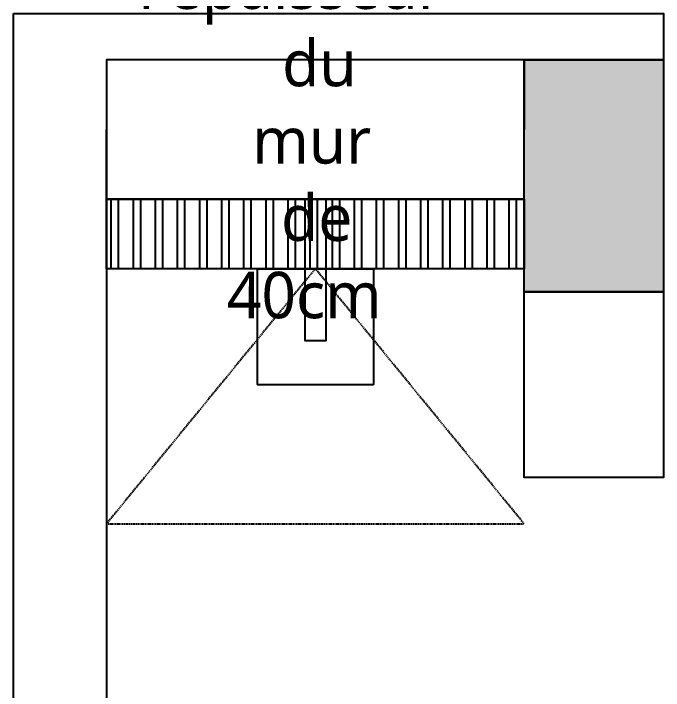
# Model space of a CAD drawing. Header units: millimetres. Extents: x 71819 to 78266, y 23672 to 38445.
# Drawn here: x 76994.4 to 77134.4, y 26102.1 to 26248 of the extents above; entities that cross this region are included whole.
import ezdxf

# ---------------------------------------------------------------- set-up
doc = ezdxf.new("R2010")
doc.units = ezdxf.units.MM
doc.linetypes.add('PROJECTION', pattern=[0.375, 0.25, -0.125])
doc.layers.add('Plan Archi', color=8, linetype='Continuous')
doc.styles.add('0-TEXT-ANNO', font='', dxfattribs={"height": 2.5})
doc.styles.get('0-TEXT-ANNO').set_extended_font_data('Roboto Light')

# ---------------------------------------------------------------- blocks, each defined once
blk = doc.blocks.new('A$C2dfc1057')
h = blk.add_hatch(color=252)
h.dxf.hatch_style = 1
h.paths.add_polyline_path([(-5.8999, 7.6456), (-5.5999, 7.6456), (-5.5999, 7.1456), (-5.8999, 7.1456)])
at = {"color": 252}
blk.add_lwpolyline([(-5.8999, 7.6456), (-5.5999, 7.6456), (-5.5999, 7.1456), (-5.8999, 7.1456)], close=True, dxfattribs=at)
blk = doc.blocks.new('*U120')
at = {"color": 252}
blk.add_lwpolyline([(0.15, -0.0235), (0.15, -0.1245, 0.414214), (0.151, -0.1255), (0.399, -0.1255, 0.414214), (0.4, -0.1245), (0.4, 0.1235, 0.414214), (0.399, 0.1245), (0.151, 0.1245, 0.414214), (0.15, 0.1235), (0.15, 0.0225)], format="xyb", close=True, dxfattribs=at)
blk.add_lwpolyline([(0, 0.0225), (0.305, 0.0225), (0.305, -0.0235), (0, -0.0235)], close=True, dxfattribs=at)

msp = doc.modelspace()

# ---------------------------------------------------------------- hatches: boundary and pattern name
at = {"layer": 'Plan Archi'}
h = msp.add_hatch(dxfattribs=at)
h.set_pattern_fill('ANSI32', color=256, scale=0.5, angle=45)
h.set_pattern_definition([(90, (71867.2244, 174983.206), (-4.7625, 1e-15), []), (90, (71868.812, 174984.7937), (-4.7625, 1e-15), [])])
h.paths.add_polyline_path([(77104.44, 26208.02), (77104.44, 26193.02), (77014.44, 26193.02), (77014.44, 26208.02)])

# ---------------------------------------------------------------- linework, layer by layer
for p, q in [((77104.44, 26238.01), (77014.44, 26238.01)), ((77014.44, 26238.01), (77014.44, 26223.01)), ((77104.44, 26238.01), (77104.44, 26223.01)), ((77014.44, 26208.01), (77014.44, 26223.01)), ((77104.44, 26208.01), (77104.44, 26223.01)), ((77104.44, 26208.01), (77014.44, 26208.01))]:
    msp.add_line(p, q, dxfattribs=at)
for points in [[(76994.44, 26248.01), (77134.44, 26248.01), (77134.44, 26238.01), (77014.44, 26238.01), (77014.44, 25958.43), (76994.44, 25958.43)], [(77104.44, 26208.02), (77104.44, 26193.02), (77014.44, 26193.02), (77014.44, 26208.02)], [(77104.44, 26188.01), (77134.44, 26188.01), (77134.44, 26148.01), (77104.44, 26148.01)]]:
    msp.add_lwpolyline(points, close=True, dxfattribs=at)
at = {"layer": 'Plan Archi', "linetype": 'PROJECTION'}
msp.add_lwpolyline([(77059.44, 26193.02), (77014.44, 26138.01), (77104.44, 26138.01)], close=True, dxfattribs=at)

# ---------------------------------------------------------------- block references
at = {"layer": 'Plan Archi', "xscale": 100, "yscale": 100, "zscale": 100}
msp.add_blockref('A$C2dfc1057', (77694.43, 25473.45), dxfattribs=at)
at = {"layer": 'Plan Archi', "xscale": -100.0000000000001, "yscale": 100.0000000000001, "zscale": 100, "rotation": 90}
msp.add_blockref('*U120', (77059.44, 26208.01), dxfattribs=at)

# ---------------------------------------------------------------- texts
at = {"layer": 'Plan Archi', "linetype": 'ByBlock', "style": '0-TEXT-ANNO'}
for s, p in [("l'épaisseur", (77021.34, 26249.01)), ('du', (77052.29, 26232.34)), ('mur', (77045.87, 26215.67)), ('de', (77052.06, 26199.01)), ('40cm', (77040.39, 26182.34))]:
    msp.add_text(s, height=10, dxfattribs=at).set_placement(p)

doc.saveas('drawing.dxf')
